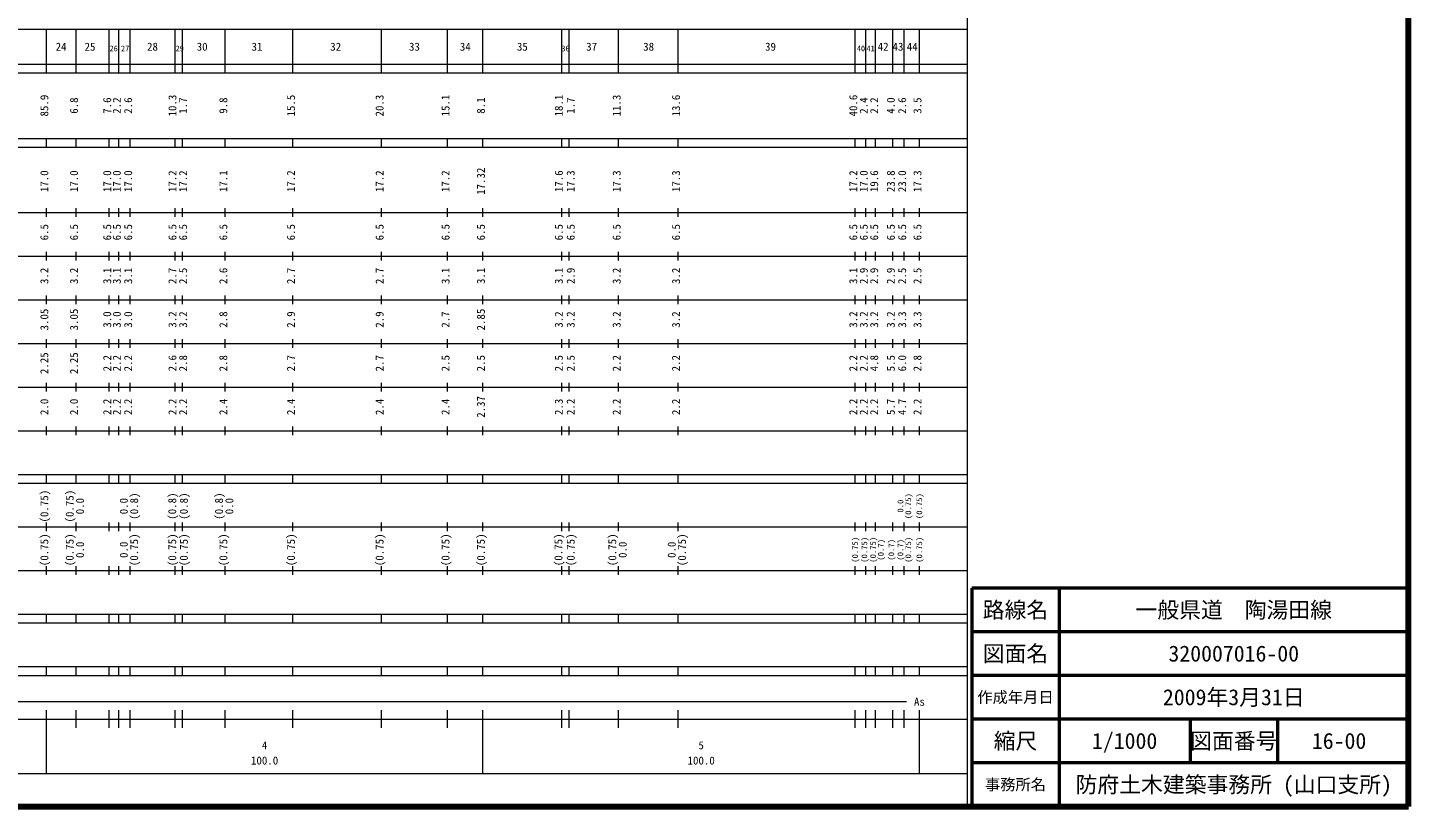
# Model space of a CAD drawing. Units: millimetres on the paper. Extents: x 40 to 680, y 20 to 380.
# Drawn here: x 363.7 to 680, y 20 to 198.4 of the extents above; entities that cross this region are included whole.
import ezdxf
from ezdxf.enums import TextEntityAlignment as Align

# ---------------------------------------------------------------- set-up
doc = ezdxf.new("R2010")
doc.units = ezdxf.units.MM
for name, color, linetype, lineweight in [('M-TTL', 2, 'Continuous', 140), ('M-TTL-BAND', 7, 'Continuous', 13), ('M-TTL-FRAM', 2, 'Continuous', 50), ('M-TTL-LINE', 7, 'Continuous', 50), ('M-TTL-TXT', 7, 'Continuous', 13)]:
    doc.layers.add(name, color=color, linetype=linetype, lineweight=lineweight)
doc.styles.add('ＭＳ ゴシック', font='')
doc.styles.get('ＭＳ ゴシック').set_extended_font_data('MS Gothic')

msp = doc.modelspace()

# ---------------------------------------------------------------- linework, layer by layer
at = {"layer": 'M-TTL'}
for p, q in [((680, 20), (680, 380)), ((40, 20), (680, 20))]:
    msp.add_line(p, q, dxfattribs=at)
at = {"layer": 'M-TTL-BAND'}
for p, q in [((579, 20), (579, 370)), ((68, 198), (579, 198)), ((368, 188), (368, 198)), ((374.8, 188), (374.8, 198)), ((382.4, 188), (382.4, 198)), ((384.6, 188), (384.6, 198)), ((387.2, 188), (387.2, 198)), ((397.5, 188), (397.5, 198)), ((399.2, 188), (399.2, 198)), ((409, 188), (409, 198)), ((424.5, 188), (424.5, 198)), ((444.8, 188), (444.8, 198)), ((459.9, 188), (459.9, 198)), ((468, 188), (468, 198)), ((486.1, 188), (486.1, 198)), ((487.8, 188), (487.8, 198)), ((499.1, 188), (499.1, 198)), ((512.7, 188), (512.7, 198)), ((553.3, 188), (553.3, 198)), ((555.7, 188), (555.7, 198)), ((557.9, 188), (557.9, 198)), ((561.9, 188), (561.9, 198)), ((564.5, 188), (564.5, 198)), ((568, 188), (568, 198)), ((40, 190), (579, 190)), ((40, 188), (579, 188)), ((40, 173), (579, 173)), ((40, 171), (579, 171)), ((368, 171), (368, 173)), ((374.8, 171), (374.8, 173)), ((382.4, 171), (382.4, 173)), ((384.6, 171), (384.6, 173)), ((387.2, 171), (387.2, 173)), ((397.5, 171), (397.5, 173)), ((399.2, 171), (399.2, 173)), ((409, 171), (409, 173)), ((424.5, 171), (424.5, 173)), ((444.8, 171), (444.8, 173)), ((459.9, 171), (459.9, 173)), ((468, 171), (468, 173)), ((486.1, 171), (486.1, 173)), ((487.8, 171), (487.8, 173)), ((499.1, 171), (499.1, 173)), ((512.7, 171), (512.7, 173)), ((553.3, 171), (553.3, 173)), ((555.7, 171), (555.7, 173)), ((557.9, 171), (557.9, 173)), ((561.9, 171), (561.9, 173)), ((564.5, 171), (564.5, 173)), ((568, 171), (568, 173)), ((40, 156), (579, 156)), ((368, 155), (368, 157)), ((374.8, 155), (374.8, 157)), ((382.4, 155), (382.4, 157)), ((384.6, 155), (384.6, 157)), ((387.2, 155), (387.2, 157)), ((397.5, 155), (397.5, 157)), ((399.2, 155), (399.2, 157)), ((409, 155), (409, 157)), ((424.5, 155), (424.5, 157)), ((444.8, 155), (444.8, 157)), ((459.9, 155), (459.9, 157)), ((468, 155), (468, 157)), ((486.1, 155), (486.1, 157)), ((487.8, 155), (487.8, 157)), ((499.1, 155), (499.1, 157)), ((512.7, 155), (512.7, 157)), ((553.3, 155), (553.3, 157)), ((555.7, 155), (555.7, 157)), ((557.9, 155), (557.9, 157)), ((561.9, 155), (561.9, 157)), ((564.5, 155), (564.5, 157)), ((568, 155), (568, 157)), ((46, 146), (579, 146)), ((368, 145), (368, 147)), ((374.8, 145), (374.8, 147)), ((382.4, 145), (382.4, 147)), ((384.6, 145), (384.6, 147)), ((387.2, 145), (387.2, 147)), ((397.5, 145), (397.5, 147)), ((399.2, 145), (399.2, 147)), ((409, 145), (409, 147)), ((424.5, 145), (424.5, 147)), ((444.8, 145), (444.8, 147)), ((459.9, 145), (459.9, 147)), ((468, 145), (468, 147)), ((486.1, 145), (486.1, 147)), ((487.8, 145), (487.8, 147)), ((499.1, 145), (499.1, 147)), ((512.7, 145), (512.7, 147)), ((553.3, 145), (553.3, 147)), ((555.7, 145), (555.7, 147)), ((557.9, 145), (557.9, 147)), ((561.9, 145), (561.9, 147)), ((564.5, 145), (564.5, 147)), ((568, 145), (568, 147)), ((368, 135), (368, 137)), ((374.8, 135), (374.8, 137)), ((382.4, 135), (382.4, 137)), ((384.6, 135), (384.6, 137)), ((387.2, 135), (387.2, 137)), ((397.5, 135), (397.5, 137)), ((399.2, 135), (399.2, 137)), ((409, 135), (409, 137)), ((424.5, 135), (424.5, 137)), ((444.8, 135), (444.8, 137)), ((459.9, 135), (459.9, 137)), ((468, 135), (468, 137)), ((486.1, 135), (486.1, 137)), ((487.8, 135), (487.8, 137)), ((499.1, 135), (499.1, 137)), ((512.7, 135), (512.7, 137)), ((553.3, 135), (553.3, 137)), ((555.7, 135), (555.7, 137)), ((557.9, 135), (557.9, 137)), ((561.9, 135), (561.9, 137)), ((564.5, 135), (564.5, 137)), ((568, 135), (568, 137)), ((52, 136), (579, 136)), ((368, 125), (368, 127)), ((374.8, 125), (374.8, 127)), ((382.4, 125), (382.4, 127)), ((384.6, 125), (384.6, 127)), ((387.2, 125), (387.2, 127)), ((397.5, 125), (397.5, 127)), ((399.2, 125), (399.2, 127)), ((409, 125), (409, 127)), ((424.5, 125), (424.5, 127)), ((444.8, 125), (444.8, 127)), ((459.9, 125), (459.9, 127)), ((468, 125), (468, 127)), ((486.1, 125), (486.1, 127)), ((487.8, 125), (487.8, 127)), ((499.1, 125), (499.1, 127)), ((512.7, 125), (512.7, 127)), ((553.3, 125), (553.3, 127)), ((555.7, 125), (555.7, 127)), ((557.9, 125), (557.9, 127)), ((561.9, 125), (561.9, 127)), ((564.5, 125), (564.5, 127)), ((568, 125), (568, 127)), ((46, 126), (579, 126)), ((52, 116), (579, 116)), ((368, 115), (368, 117)), ((374.8, 115), (374.8, 117)), ((382.4, 115), (382.4, 117)), ((384.6, 115), (384.6, 117)), ((387.2, 115), (387.2, 117)), ((397.5, 115), (397.5, 117)), ((399.2, 115), (399.2, 117)), ((409, 115), (409, 117)), ((424.5, 115), (424.5, 117)), ((444.8, 115), (444.8, 117)), ((459.9, 115), (459.9, 117)), ((468, 115), (468, 117)), ((486.1, 115), (486.1, 117)), ((487.8, 115), (487.8, 117)), ((499.1, 115), (499.1, 117)), ((512.7, 115), (512.7, 117)), ((553.3, 115), (553.3, 117)), ((555.7, 115), (555.7, 117)), ((557.9, 115), (557.9, 117)), ((561.9, 115), (561.9, 117)), ((564.5, 115), (564.5, 117)), ((568, 115), (568, 117)), ((46, 106), (579, 106)), ((368, 105), (368, 107)), ((374.8, 105), (374.8, 107)), ((382.4, 105), (382.4, 107)), ((384.6, 105), (384.6, 107)), ((387.2, 105), (387.2, 107)), ((397.5, 105), (397.5, 107)), ((399.2, 105), (399.2, 107)), ((409, 105), (409, 107)), ((424.5, 105), (424.5, 107)), ((444.8, 105), (444.8, 107)), ((459.9, 105), (459.9, 107)), ((468, 105), (468, 107)), ((486.1, 105), (486.1, 107)), ((487.8, 105), (487.8, 107)), ((499.1, 105), (499.1, 107)), ((512.7, 105), (512.7, 107)), ((553.3, 105), (553.3, 107)), ((555.7, 105), (555.7, 107)), ((557.9, 105), (557.9, 107)), ((561.9, 105), (561.9, 107)), ((564.5, 105), (564.5, 107)), ((568, 105), (568, 107)), ((40, 96), (579, 96)), ((368, 94), (368, 96)), ((374.8, 94), (374.8, 96)), ((382.4, 94), (382.4, 96)), ((384.6, 94), (384.6, 96)), ((387.2, 94), (387.2, 96)), ((397.5, 94), (397.5, 96)), ((399.2, 94), (399.2, 96)), ((409, 94), (409, 96)), ((424.5, 94), (424.5, 96)), ((444.8, 94), (444.8, 96)), ((459.9, 94), (459.9, 96)), ((468, 94), (468, 96)), ((486.1, 94), (486.1, 96)), ((487.8, 94), (487.8, 96)), ((499.1, 94), (499.1, 96)), ((512.7, 94), (512.7, 96)), ((553.3, 94), (553.3, 96)), ((555.7, 94), (555.7, 96)), ((557.9, 94), (557.9, 96)), ((561.9, 94), (561.9, 96)), ((564.5, 94), (564.5, 96)), ((568, 94), (568, 96)), ((40, 94), (579, 94)), ((49, 84), (579, 84)), ((368, 83), (368, 85)), ((374.8, 83), (374.8, 85)), ((382.4, 83), (382.4, 85)), ((384.6, 83), (384.6, 85)), ((387.2, 83), (387.2, 85)), ((397.5, 83), (397.5, 85)), ((399.2, 83), (399.2, 85)), ((409, 83), (409, 85)), ((424.5, 83), (424.5, 85)), ((444.8, 83), (444.8, 85)), ((459.9, 83), (459.9, 85)), ((468, 83), (468, 85)), ((486.1, 83), (486.1, 85)), ((487.8, 83), (487.8, 85)), ((499.1, 83), (499.1, 85)), ((512.7, 83), (512.7, 85)), ((553.3, 83), (553.3, 85)), ((555.7, 83), (555.7, 85)), ((557.9, 83), (557.9, 85)), ((561.9, 83), (561.9, 85)), ((564.5, 83), (564.5, 85)), ((568, 83), (568, 85)), ((40, 74), (579, 74)), ((368, 73), (368, 75)), ((374.8, 73), (374.8, 75)), ((382.4, 73), (382.4, 75)), ((384.6, 73), (384.6, 75)), ((387.2, 73), (387.2, 75)), ((397.5, 73), (397.5, 75)), ((399.2, 73), (399.2, 75)), ((409, 73), (409, 75)), ((424.5, 73), (424.5, 75)), ((444.8, 73), (444.8, 75)), ((459.9, 73), (459.9, 75)), ((468, 73), (468, 75)), ((486.1, 73), (486.1, 75)), ((487.8, 73), (487.8, 75)), ((499.1, 73), (499.1, 75)), ((512.7, 73), (512.7, 75)), ((553.3, 73), (553.3, 75)), ((555.7, 73), (555.7, 75)), ((557.9, 73), (557.9, 75)), ((561.9, 73), (561.9, 75)), ((564.5, 73), (564.5, 75)), ((568, 73), (568, 75)), ((40, 64), (579, 64)), ((368, 62), (368, 64)), ((374.8, 62), (374.8, 64)), ((382.4, 62), (382.4, 64)), ((384.6, 62), (384.6, 64)), ((387.2, 62), (387.2, 64)), ((397.5, 62), (397.5, 64)), ((399.2, 62), (399.2, 64)), ((409, 62), (409, 64)), ((424.5, 62), (424.5, 64)), ((444.8, 62), (444.8, 64)), ((459.9, 62), (459.9, 64)), ((468, 62), (468, 64)), ((486.1, 62), (486.1, 64)), ((487.8, 62), (487.8, 64)), ((499.1, 62), (499.1, 64)), ((512.7, 62), (512.7, 64)), ((553.3, 62), (553.3, 64)), ((555.7, 62), (555.7, 64)), ((557.9, 62), (557.9, 64)), ((561.9, 62), (561.9, 64)), ((564.5, 62), (564.5, 64)), ((568, 62), (568, 64)), ((40, 62), (579, 62)), ((40, 52), (579, 52)), ((368, 50), (368, 52)), ((374.8, 50), (374.8, 52)), ((382.4, 50), (382.4, 52)), ((384.6, 50), (384.6, 52)), ((387.2, 50), (387.2, 52)), ((397.5, 50), (397.5, 52)), ((399.2, 50), (399.2, 52)), ((409, 50), (409, 52)), ((424.5, 50), (424.5, 52)), ((444.8, 50), (444.8, 52)), ((459.9, 50), (459.9, 52)), ((468, 50), (468, 52)), ((486.1, 50), (486.1, 52)), ((487.8, 50), (487.8, 52)), ((499.1, 50), (499.1, 52)), ((512.7, 50), (512.7, 52)), ((553.3, 50), (553.3, 52)), ((555.7, 50), (555.7, 52)), ((557.9, 50), (557.9, 52)), ((561.9, 50), (561.9, 52)), ((564.5, 50), (564.5, 52)), ((568, 50), (568, 52)), ((40, 50), (579, 50)), ((71, 44), (565, 44)), ((368, 27.5), (368, 42)), ((374.8, 38), (374.8, 42)), ((382.4, 38), (382.4, 42)), ((384.6, 38), (384.6, 42)), ((387.2, 38), (387.2, 42)), ((397.5, 38), (397.5, 42)), ((399.2, 38), (399.2, 42)), ((409, 38), (409, 42)), ((424.5, 38), (424.5, 42)), ((444.8, 38), (444.8, 42)), ((459.9, 38), (459.9, 42)), ((468, 27.5), (468, 42)), ((486.1, 38), (486.1, 42)), ((487.8, 38), (487.8, 42)), ((499.1, 38), (499.1, 42)), ((512.7, 38), (512.7, 42)), ((553.3, 38), (553.3, 42)), ((555.7, 38), (555.7, 42)), ((557.9, 38), (557.9, 42)), ((561.9, 38), (561.9, 42)), ((564.5, 38), (564.5, 42)), ((568, 27.5), (568, 42)), ((40, 40), (579, 40)), ((68, 27.5), (579, 27.5))]:
    msp.add_line(p, q, dxfattribs=at)
at = {"layer": 'M-TTL-FRAM'}
for p, q in [((680, 70), (580, 70)), ((580, 70), (580, 20))]:
    msp.add_line(p, q, dxfattribs=at)
at = {"layer": 'M-TTL-LINE'}
for p, q in [((600, 70), (600, 20)), ((680, 60), (580, 60)), ((680, 50), (580, 50)), ((680, 40), (580, 40)), ((630, 40), (630, 30)), ((650, 40), (650, 30)), ((680, 30), (580, 30))]:
    msp.add_line(p, q, dxfattribs=at)

# ---------------------------------------------------------------- texts
at = {"layer": 'M-TTL-BAND', "style": 'ＭＳ ゴシック'}
for s, height, p in [('24', 1.833, (371.383, 192.525)), ('25', 1.833, (378.005, 192.525)), ('26', 1.32, (383.428, 192.525)), ('27', 1.32, (386.054, 192.525)), ('28', 1.833, (392.314, 192.525)), ('29', 1.32, (398.537, 192.525)), ('30', 1.833, (403.693, 192.525)), ('31', 1.833, (416.247, 192.525)), ('32', 1.833, (434.286, 192.525)), ('33', 1.833, (452.325, 192.525)), ('34', 1.833, (463.971, 192.525)), ('35', 1.833, (477.043, 192.525)), ('36', 1.32, (486.919, 192.525)), ('37', 1.833, (492.913, 192.525)), ('38', 1.833, (505.967, 192.525)), ('39', 1.833, (533.886, 192.525)), ('40', 1.32, (554.602, 192.525)), ('41', 1.32, (556.818, 192.525)), ('42', 1.833, (559.676, 192.525)), ('43', 1.833, (563.076, 192.525)), ('44', 1.833, (566.349, 192.525)), ('As', 1.833, (568, 42.5)), ('4', 1.833, (418, 32.523)), ('5', 1.833, (518, 32.523)), ('100.0', 1.833, (418, 29.033)), ('100.0', 1.833, (518, 29.033))]:
    msp.add_text(s, height=height, dxfattribs=at).set_placement(p, align=Align.BOTTOM_CENTER)
for s, p in [('85.9', (369, 180.5)), ('6.8', (375.8, 180.5)), ('7.6', (383.4, 180.5)), ('2.2', (385.6, 180.5)), ('2.6', (388.2, 180.5)), ('10.3', (398.343, 180.5)), ('1.7', (400.786, 180.5)), ('9.8', (410, 180.5)), ('15.5', (425.5, 180.5)), ('20.3', (445.8, 180.5)), ('15.1', (460.9, 180.5)), ('8.1', (469, 180.5)), ('18.1', (486.849, 180.5)), ('1.7', (489.571, 180.5)), ('11.3', (500.1, 180.5)), ('13.6', (513.7, 180.5)), ('40.6', (554.3, 180.5)), ('2.4', (556.7, 180.5)), ('2.2', (559.093, 180.5)), ('4.0', (562.9, 180.5)), ('2.6', (565.5, 180.5)), ('3.5', (569, 180.5)), ('17.0', (369, 163.174)), ('17.0', (375.8, 163.174)), ('17.0', (383.4, 163.174)), ('17.0', (385.6, 163.174)), ('17.0', (388.2, 163.174)), ('17.2', (398.343, 163.174)), ('17.2', (400.786, 163.174)), ('17.1', (410, 163.174)), ('17.2', (425.5, 163.174)), ('17.2', (445.8, 163.174)), ('17.2', (460.9, 163.174)), ('17.32', (469, 163.174)), ('17.6', (486.849, 163.174)), ('17.3', (489.571, 163.174)), ('17.3', (500.1, 163.174)), ('17.3', (513.7, 163.174)), ('17.2', (554.3, 163.174)), ('17.0', (556.7, 163.174)), ('19.6', (559.093, 163.174)), ('23.8', (562.9, 163.174)), ('23.0', (565.5, 163.174)), ('17.3', (569, 163.174)), ('6.5', (369, 151.5)), ('6.5', (375.8, 151.5)), ('6.5', (383.4, 151.5)), ('6.5', (385.6, 151.5)), ('6.5', (388.2, 151.5)), ('6.5', (398.343, 151.5)), ('6.5', (400.786, 151.5)), ('6.5', (410, 151.5)), ('6.5', (425.5, 151.5)), ('6.5', (445.8, 151.5)), ('6.5', (460.9, 151.5)), ('6.5', (469, 151.5)), ('6.5', (486.849, 151.5)), ('6.5', (489.571, 151.5)), ('6.5', (500.1, 151.5)), ('6.5', (513.7, 151.5)), ('6.5', (554.3, 151.5)), ('6.5', (556.7, 151.5)), ('6.5', (559.093, 151.5)), ('6.5', (562.9, 151.5)), ('6.5', (565.5, 151.5)), ('6.5', (569, 151.5)), ('3.2', (369, 141.5)), ('3.2', (375.8, 141.5)), ('3.1', (383.4, 141.5)), ('3.1', (385.6, 141.5)), ('3.1', (388.2, 141.5)), ('2.7', (398.343, 141.5)), ('2.5', (400.786, 141.5)), ('2.6', (410, 141.5)), ('2.7', (425.5, 141.5)), ('2.7', (445.8, 141.5)), ('3.1', (460.9, 141.5)), ('3.1', (469, 141.5)), ('3.1', (486.849, 141.5)), ('2.9', (489.571, 141.5)), ('3.2', (500.1, 141.5)), ('3.2', (513.7, 141.5)), ('3.1', (554.3, 141.5)), ('2.9', (556.7, 141.5)), ('2.9', (559.093, 141.5)), ('2.9', (562.9, 141.5)), ('2.5', (565.5, 141.5)), ('2.5', (569, 141.5)), ('3.05', (369, 131.5)), ('3.05', (375.8, 131.5)), ('3.0', (383.4, 131.5)), ('3.0', (385.6, 131.5)), ('3.0', (388.2, 131.5)), ('3.2', (398.343, 131.5)), ('3.2', (400.786, 131.5)), ('2.8', (410, 131.5)), ('2.9', (425.5, 131.5)), ('2.9', (445.8, 131.5)), ('2.7', (460.9, 131.5)), ('2.85', (469, 131.5)), ('3.2', (486.849, 131.5)), ('3.2', (489.571, 131.5)), ('3.2', (500.1, 131.5)), ('3.2', (513.7, 131.5)), ('3.2', (554.3, 131.5)), ('3.2', (556.7, 131.5)), ('3.2', (559.093, 131.5)), ('3.2', (562.9, 131.5)), ('3.3', (565.5, 131.5)), ('3.3', (569, 131.5)), ('2.25', (369, 121.5)), ('2.25', (375.8, 121.5)), ('2.2', (383.4, 121.5)), ('2.2', (385.6, 121.5)), ('2.2', (388.2, 121.5)), ('2.6', (398.343, 121.5)), ('2.8', (400.786, 121.5)), ('2.8', (410, 121.5)), ('2.7', (425.5, 121.5)), ('2.7', (445.8, 121.5)), ('2.5', (460.9, 121.5)), ('2.5', (469, 121.5)), ('2.5', (486.849, 121.5)), ('2.5', (489.571, 121.5)), ('2.2', (500.1, 121.5)), ('2.2', (513.7, 121.5)), ('2.2', (554.3, 121.5)), ('2.2', (556.7, 121.5)), ('4.8', (559.093, 121.5)), ('5.5', (562.9, 121.5)), ('6.0', (565.5, 121.5)), ('2.8', (569, 121.5)), ('2.37', (469, 111.5)), ('2.0', (369, 111.5)), ('2.0', (375.8, 111.5)), ('2.2', (383.4, 111.5)), ('2.2', (385.6, 111.5)), ('2.2', (388.2, 111.5)), ('2.2', (398.343, 111.5)), ('2.2', (400.786, 111.5)), ('2.4', (410, 111.5)), ('2.4', (425.5, 111.5)), ('2.4', (445.8, 111.5)), ('2.4', (460.9, 111.5)), ('2.3', (486.849, 111.5)), ('2.2', (489.571, 111.5)), ('2.2', (500.1, 111.5)), ('2.2', (513.7, 111.5)), ('2.2', (554.3, 111.5)), ('2.2', (556.7, 111.5)), ('2.2', (559.093, 111.5)), ('5.7', (562.9, 111.5)), ('4.7', (565.5, 111.5)), ('2.2', (569, 111.5)), ('(0.75)', (369, 88.764)), ('(0.75)', (374.8, 88.764)), ('0.0', (377.17, 88.764)), ('0.0', (387.2, 88.764)), ('(0.8)', (389.57, 88.764)), ('(0.8)', (398.295, 88.764)), ('(0.8)', (400.95, 88.764)), ('(0.8)', (409, 88.764)), ('0.0', (411.37, 88.764)), ('(0.75)', (369, 78.764)), ('(0.75)', (374.8, 78.764)), ('0.0', (377.17, 78.764)), ('0.0', (387.2, 78.764)), ('(0.75)', (389.57, 78.764)), ('(0.75)', (398.295, 78.764)), ('(0.75)', (400.95, 78.764)), ('(0.75)', (410, 78.764)), ('(0.75)', (425.5, 78.764)), ('(0.75)', (445.8, 78.764)), ('(0.75)', (460.9, 78.764)), ('(0.75)', (469, 78.764)), ('(0.75)', (486.765, 78.764)), ('(0.75)', (489.571, 78.764)), ('(0.75)', (499.1, 78.764)), ('0.0', (501.47, 78.764)), ('0.0', (512.7, 78.764)), ('(0.75)', (515.07, 78.764))]:
    msp.add_text(s, height=1.833, rotation=90, dxfattribs=at).set_placement(p, align=Align.BOTTOM_CENTER)
at = {"layer": 'M-TTL-BAND', "style": 'ＭＳ ゴシック', "width": 1.1}
for s, p in [('0.0', (564.688, 88.764)), ('(0.75)', (566.494, 88.764)), ('(0.75)', (569.014, 88.764)), ('(0.75)', (554.3, 78.764)), ('(0.75)', (556.429, 78.764)), ('(0.75)', (558.411, 78.764)), ('(0.7)', (560.197, 78.764)), ('(0.7)', (562.606, 78.764)), ('(0.7)', (564.688, 78.764)), ('(0.75)', (566.494, 78.764)), ('(0.75)', (569.014, 78.764))]:
    msp.add_text(s, height=1.32, rotation=90, dxfattribs=at).set_placement(p, align=Align.BOTTOM_CENTER)
at = {"layer": 'M-TTL-TXT', "style": 'ＭＳ ゴシック'}
for s, height, p in [('路線名', 3.666, (590, 65)), ('路線名', 3.666, (590, 65)), ('一般県道\u3000陶湯田線', 3.666, (640, 65)), ('図面名', 3.666, (590, 55)), ('図面名', 3.666, (590, 55)), ('320007016-00', 3.666, (640, 55)), ('作成年月日', 2.566, (590, 45)), ('作成年月日', 2.566, (590, 45)), ('2009年3月31日', 3.666, (640, 45)), ('縮尺', 3.666, (590, 35)), ('縮尺', 3.666, (590, 35)), ('1/1000', 3.666, (615, 35)), ('図面番号', 3.666, (640, 35)), ('図面番号', 3.666, (640, 35)), ('16-00', 3.666, (664.125, 35)), ('事務所名', 2.566, (590, 25)), ('事務所名', 2.566, (590, 25)), ('防府土木建築事務所 (山口支所)', 3.666, (640, 25))]:
    msp.add_text(s, height=height, dxfattribs=at).set_placement(p, align=Align.MIDDLE_CENTER)

doc.saveas('drawing.dxf')
